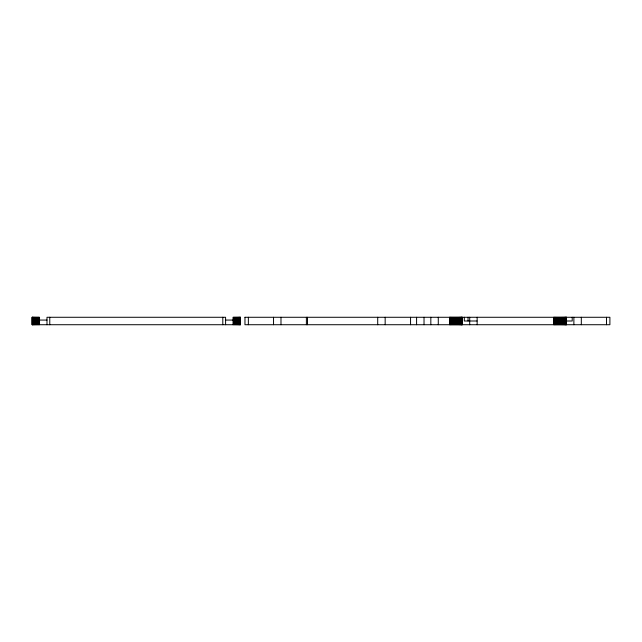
<?xml version="1.0" encoding="UTF-8"?>
<svg xmlns="http://www.w3.org/2000/svg" width="642" height="642" viewBox="0 0 642 642"><rect width="100%" height="100%" fill="white"/><g stroke="black" fill="none" stroke-linecap="round" stroke-linejoin="round"><path stroke-width="0.96" d="M248.358 324.724L248.358 317.276M273.54 324.724L273.54 317.276M280.987 324.724L280.987 317.276M306.386 324.724L306.386 317.276M307.478 324.724L307.478 317.276M377.713 324.724L377.713 317.276M385.16 324.724L385.16 317.276M410.559 324.724L410.559 317.276M416.586 324.724L416.586 317.276M424.025 324.724L424.025 317.276M39.539 320.069L46.986 320.069M225.591 320.069L233.03 320.069M477.022 321L464.318 321L464.318 317.276M565.859 321L572.215 321L572.215 317.276M606.497 317.276L606.497 324.724M581.315 317.276L581.315 324.724M573.876 317.276L573.876 324.724M566.421 317.276L566.413 324.724M566.3 317.276L566.276 324.724M566.188 317.276L566.164 324.724M566.051 317.276L566.019 324.724M565.843 317.276L565.843 324.724M565.642 317.276L565.642 324.724M565.409 317.276L565.409 324.724M565.153 317.276L565.153 324.724M564.864 317.276L564.864 324.724M564.551 317.276L564.551 324.724M564.214 317.276L564.214 324.724M563.861 317.276L563.861 324.724M563.483 317.276L563.483 324.724M563.082 317.276L563.082 324.724M562.665 317.276L562.665 324.724M562.24 317.276L562.24 324.724M561.79 317.276L561.79 324.724M561.333 317.276L561.333 324.724M560.867 317.276L560.867 324.724M560.394 317.276L560.394 324.724M559.912 317.276L559.912 324.724M559.423 317.276L559.423 324.724M558.941 317.276L558.941 324.724M558.452 317.276L558.452 324.724M557.97 317.276L557.97 324.724M557.489 317.276L557.489 324.724M557.015 317.276L557.015 324.724M556.55 317.276L556.55 324.724M556.092 317.276L556.092 324.724M555.651 317.276L555.651 324.724M555.226 317.276L555.226 324.724M554.816 317.276L554.816 324.724M554.423 317.276L554.423 324.724M554.046 317.276L554.046 324.724M553.725 317.276L553.725 324.724M477.142 317.276L477.142 324.724M469.703 317.276L469.703 324.724M468.042 317.276L468.042 321M462.2 317.276L462.24 324.724M462.128 317.276L462.104 324.724M462.023 317.276L461.991 324.724M461.847 317.276L461.847 324.724M461.67 317.276L461.67 324.724M461.47 317.276L461.47 324.724M461.237 317.276L461.237 324.724M460.98 317.276L460.98 324.724M460.691 317.276L460.691 324.724M460.378 317.276L460.378 324.724M460.041 317.276L460.041 324.724M459.688 317.276L459.688 324.724M459.311 317.276L459.311 324.724M458.91 317.276L458.91 324.724M458.492 317.276L458.492 324.724M458.067 317.276L458.067 324.724M457.618 317.276L457.618 324.724M457.16 317.276L457.16 324.724M456.695 317.276L456.695 324.724M456.221 317.276L456.221 324.724M455.74 317.276L455.74 324.724M455.25 317.276L455.25 324.724M454.769 317.276L454.769 324.724M454.279 317.276L454.279 324.724M453.798 317.276L453.798 324.724M453.316 317.276L453.316 324.724M452.843 317.276L452.843 324.724M452.377 317.276L452.377 324.724M451.92 317.276L451.92 324.724M451.478 317.276L451.478 324.724M451.053 317.276L451.053 324.724M450.644 317.276L450.644 324.724M450.251 317.276L450.251 324.724M449.873 317.276L449.873 324.724M449.561 317.276L449.561 324.724M438.277 317.276L438.277 324.724M430.83 317.276L430.83 324.724M240.357 317.276L240.357 324.724M240.22 317.276L240.22 324.724M240.02 317.276L240.02 324.724M239.771 317.276L239.771 324.724M239.474 317.276L239.474 324.724M239.121 317.276L239.121 324.724M238.728 317.276L238.728 324.724M238.294 317.276L238.294 324.724M237.813 317.276L237.813 324.724M237.299 317.276L237.299 324.724M236.754 317.276L236.754 324.724M236.176 317.276L236.176 324.724M235.574 317.276L235.574 324.724M234.956 317.276L234.956 324.724M234.322 317.276L234.322 324.724M233.68 317.276L233.68 324.724M233.03 324.724L233.03 317.276L240.469 317.276L240.469 324.724L32.1 324.724L32.1 317.276L39.539 317.276L39.539 324.724M225.591 324.724L225.591 317.276L46.986 317.276L46.986 324.724M222.798 317.276L222.798 324.724M49.771 317.276L49.771 324.724M38.897 317.276L38.897 324.724M38.247 317.276L38.247 324.724M37.613 317.276L37.613 324.724M36.995 317.276L36.995 324.724M36.393 317.276L36.393 324.724M35.824 317.276L35.824 324.724M35.27 317.276L35.27 324.724M34.756 317.276L34.756 324.724M34.283 317.276L34.283 324.724M33.841 317.276L33.841 324.724M33.448 317.276L33.448 324.724M33.095 317.276L33.095 324.724M32.798 317.276L32.798 324.724M32.549 317.276L32.549 324.724M32.357 317.276L32.357 324.724M32.212 317.276L32.212 324.724M244.979 317.276L244.955 324.724L609.9 324.724L609.9 317.276L244.955 317.276"/></g></svg>
